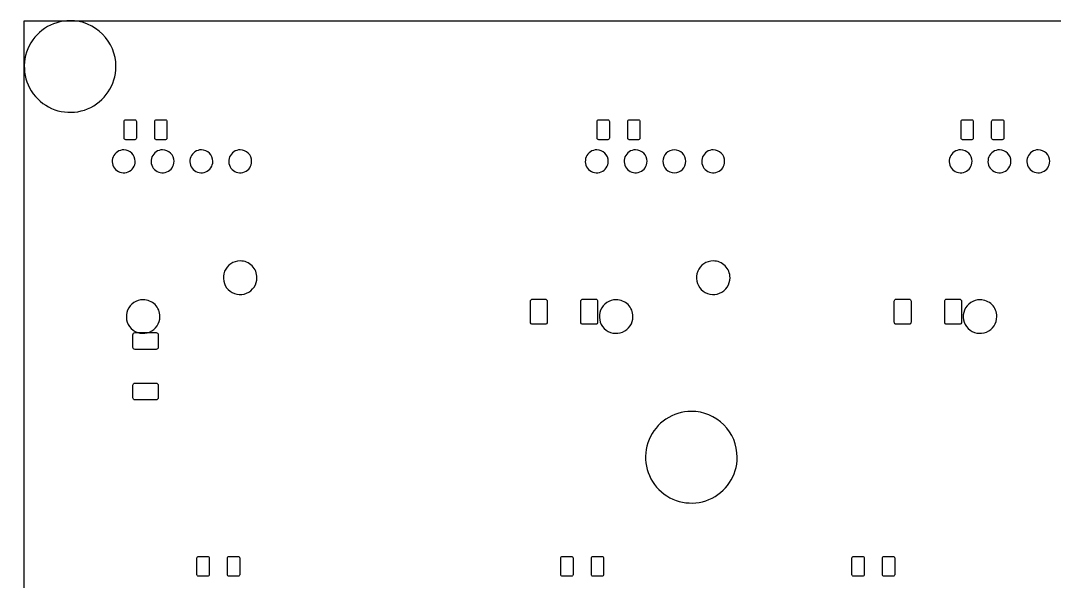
# Model space of a CAD drawing. Extents: x 0 to 449, y -141 to 0.
# Drawn here: x -0.2 to 67.4, y -36.7 to 0 of the extents above; entities that cross this region are included whole.
import ezdxf

# ---------------------------------------------------------------- set-up
doc = ezdxf.new("R2010")
doc.units = 0
doc.layers.get('0').update_dxf_attribs({"linetype": 'CONTINUOUS'})

msp = doc.modelspace()

# ---------------------------------------------------------------- linework, layer by layer
at = {"color": 7}
for p, q in [((0.024995, -133.374466), (0.024995, -0.024469)), ((0.024995, -0.024469), (449.28762, -0.024469)), ((3.024994, -0.024469), (3.024994, -0.024469)), ((6.562494, -6.618219), (6.570106, -6.579951)), ((6.562494, -7.718219), (6.562494, -6.618219)), ((6.570106, -6.579951), (6.591783, -6.547508)), ((6.591783, -6.547508), (6.624226, -6.525831)), ((6.624226, -6.525831), (6.662494, -6.518219)), ((6.662494, -6.518219), (7.262494, -6.518219)), ((7.262494, -6.518219), (7.300762, -6.525831)), ((7.300762, -6.525831), (7.333205, -6.547508)), ((7.333205, -6.547508), (7.354882, -6.579951)), ((7.354882, -6.579951), (7.362494, -6.618219)), ((7.362494, -6.618219), (7.362494, -7.718219)), ((8.562496, -6.618219), (8.570108, -6.579951)), ((8.562496, -7.718219), (8.562496, -6.618219)), ((8.570108, -6.579951), (8.591785, -6.547508)), ((8.591785, -6.547508), (8.624228, -6.525831)), ((8.624228, -6.525831), (8.662496, -6.518219)), ((8.662496, -6.518219), (9.262496, -6.518219)), ((9.262496, -6.518219), (9.300764, -6.525831)), ((9.300764, -6.525831), (9.333207, -6.547508)), ((9.333207, -6.547508), (9.354884, -6.579951)), ((9.354884, -6.579951), (9.362496, -6.618219)), ((9.362496, -6.618219), (9.362496, -7.718219)), ((37.518744, -6.618219), (37.526356, -6.579951)), ((37.518744, -7.718219), (37.518744, -6.618219)), ((37.526356, -6.579951), (37.548033, -6.547508)), ((37.548033, -6.547508), (37.580476, -6.525831)), ((37.580476, -6.525831), (37.618744, -6.518219)), ((37.618744, -6.518219), (38.218744, -6.518219)), ((38.218744, -6.518219), (38.257012, -6.525831)), ((38.257012, -6.525831), (38.289455, -6.547508)), ((38.289455, -6.547508), (38.311132, -6.579951)), ((38.311132, -6.579951), (38.318744, -6.618219)), ((38.318744, -6.618219), (38.318744, -7.718219)), ((39.518746, -6.618219), (39.526358, -6.579951)), ((39.518746, -7.718219), (39.518746, -6.618219)), ((39.526358, -6.579951), (39.548035, -6.547508)), ((39.548035, -6.547508), (39.580478, -6.525831)), ((39.580478, -6.525831), (39.618746, -6.518219)), ((39.618746, -6.518219), (40.218746, -6.518219)), ((40.218746, -6.518219), (40.257014, -6.525831)), ((40.257014, -6.525831), (40.289457, -6.547508)), ((40.289457, -6.547508), (40.311134, -6.579951)), ((40.311134, -6.579951), (40.318746, -6.618219)), ((40.318746, -6.618219), (40.318746, -7.718219)), ((61.331245, -6.618219), (61.338857, -6.579951)), ((61.331245, -7.718219), (61.331245, -6.618219)), ((61.338857, -6.579951), (61.360534, -6.547508)), ((61.360534, -6.547508), (61.392977, -6.525831)), ((61.392977, -6.525831), (61.431245, -6.518219)), ((61.431245, -6.518219), (62.031245, -6.518219)), ((62.031245, -6.518219), (62.069513, -6.525831)), ((62.069513, -6.525831), (62.101956, -6.547508)), ((62.101956, -6.547508), (62.123633, -6.579951)), ((62.123633, -6.579951), (62.131245, -6.618219)), ((62.131245, -6.618219), (62.131245, -7.718219)), ((63.331245, -6.618219), (63.338857, -6.579951)), ((63.331245, -7.718219), (63.331245, -6.618219)), ((63.338857, -6.579951), (63.360534, -6.547508)), ((63.360534, -6.547508), (63.392977, -6.525831)), ((63.392977, -6.525831), (63.431245, -6.518219)), ((63.431245, -6.518219), (64.031245, -6.518219)), ((64.031245, -6.518219), (64.069513, -6.525831)), ((64.069513, -6.525831), (64.101956, -6.547508)), ((64.101956, -6.547508), (64.123633, -6.579951)), ((64.123633, -6.579951), (64.131245, -6.618219)), ((64.131245, -6.618219), (64.131245, -7.718219)), ((6.570106, -7.756487), (6.562494, -7.718219)), ((6.591783, -7.78893), (6.570106, -7.756487)), ((6.624226, -7.810607), (6.591783, -7.78893)), ((6.662494, -7.818219), (6.624226, -7.810607)), ((7.262494, -7.818219), (6.662494, -7.818219)), ((7.300762, -7.810607), (7.262494, -7.818219)), ((7.333205, -7.78893), (7.300762, -7.810607)), ((7.354882, -7.756487), (7.333205, -7.78893)), ((7.362494, -7.718219), (7.354882, -7.756487)), ((8.570108, -7.756487), (8.562496, -7.718219)), ((8.591785, -7.78893), (8.570108, -7.756487)), ((8.624228, -7.810607), (8.591785, -7.78893)), ((8.662496, -7.818219), (8.624228, -7.810607)), ((9.262496, -7.818219), (8.662496, -7.818219)), ((9.300764, -7.810607), (9.262496, -7.818219)), ((9.333207, -7.78893), (9.300764, -7.810607)), ((9.354884, -7.756487), (9.333207, -7.78893)), ((9.362496, -7.718219), (9.354884, -7.756487)), ((37.526356, -7.756487), (37.518744, -7.718219)), ((37.548033, -7.78893), (37.526356, -7.756487)), ((37.580476, -7.810607), (37.548033, -7.78893)), ((37.618744, -7.818219), (37.580476, -7.810607)), ((38.218744, -7.818219), (37.618744, -7.818219)), ((38.257012, -7.810607), (38.218744, -7.818219)), ((38.289455, -7.78893), (38.257012, -7.810607)), ((38.311132, -7.756487), (38.289455, -7.78893)), ((38.318744, -7.718219), (38.311132, -7.756487)), ((39.526358, -7.756487), (39.518746, -7.718219)), ((39.548035, -7.78893), (39.526358, -7.756487)), ((39.580478, -7.810607), (39.548035, -7.78893)), ((39.618746, -7.818219), (39.580478, -7.810607)), ((40.218746, -7.818219), (39.618746, -7.818219)), ((40.257014, -7.810607), (40.218746, -7.818219)), ((40.289457, -7.78893), (40.257014, -7.810607)), ((40.311134, -7.756487), (40.289457, -7.78893)), ((40.318746, -7.718219), (40.311134, -7.756487)), ((61.338857, -7.756487), (61.331245, -7.718219)), ((61.360534, -7.78893), (61.338857, -7.756487)), ((61.392977, -7.810607), (61.360534, -7.78893)), ((61.431245, -7.818219), (61.392977, -7.810607)), ((62.031245, -7.818219), (61.431245, -7.818219)), ((62.069513, -7.810607), (62.031245, -7.818219)), ((62.101956, -7.78893), (62.069513, -7.810607)), ((62.123633, -7.756487), (62.101956, -7.78893)), ((62.131245, -7.718219), (62.123633, -7.756487)), ((63.338857, -7.756487), (63.331245, -7.718219)), ((63.360534, -7.78893), (63.338857, -7.756487)), ((63.392977, -7.810607), (63.360534, -7.78893)), ((63.431245, -7.818219), (63.392977, -7.810607)), ((64.031245, -7.818219), (63.431245, -7.818219)), ((64.069513, -7.810607), (64.031245, -7.818219)), ((64.101956, -7.78893), (64.069513, -7.810607)), ((64.123633, -7.756487), (64.101956, -7.78893)), ((64.131245, -7.718219), (64.123633, -7.756487)), ((6.533745, -8.48197), (6.533745, -8.48197)), ((9.073745, -8.48197), (9.073745, -8.48197)), ((11.613744, -8.48197), (11.613744, -8.48197)), ((14.153744, -8.48197), (14.153744, -8.48197)), ((37.489996, -8.48197), (37.489996, -8.48197)), ((40.029996, -8.48197), (40.029996, -8.48197)), ((42.569996, -8.48197), (42.569996, -8.48197)), ((45.109996, -8.48197), (45.109996, -8.48197)), ((61.302496, -8.48197), (61.302496, -8.48197)), ((63.842492, -8.48197), (63.842492, -8.48197)), ((66.382492, -8.48197), (66.382492, -8.48197)), ((14.153744, -15.75197), (14.153744, -15.75197)), ((45.109996, -15.75197), (45.109996, -15.75197)), ((33.187144, -18.289742), (33.231752, -18.259936)), ((33.231752, -18.259936), (33.284371, -18.249469)), ((33.284371, -18.249469), (34.109371, -18.249469)), ((34.109371, -18.249469), (34.16199, -18.259936)), ((34.16199, -18.259936), (34.206598, -18.289742)), ((36.487142, -18.289742), (36.53175, -18.259936)), ((36.53175, -18.259936), (36.584369, -18.249469)), ((36.584369, -18.249469), (37.409369, -18.249469)), ((37.409369, -18.249469), (37.461988, -18.259936)), ((37.461988, -18.259936), (37.506596, -18.289742)), ((56.999644, -18.289742), (57.044252, -18.259936)), ((57.044252, -18.259936), (57.096871, -18.249469)), ((57.096871, -18.249469), (57.921871, -18.249469)), ((57.921871, -18.249469), (57.97449, -18.259936)), ((57.97449, -18.259936), (58.019098, -18.289742)), ((60.299642, -18.289742), (60.34425, -18.259936)), ((60.34425, -18.259936), (60.396869, -18.249469)), ((60.396869, -18.249469), (61.221869, -18.249469)), ((61.221869, -18.249469), (61.274488, -18.259936)), ((61.274488, -18.259936), (61.319096, -18.289742)), ((7.803745, -18.29197), (7.803745, -18.29197)), ((33.146871, -18.386969), (33.157338, -18.33435)), ((33.146871, -19.761969), (33.146871, -18.386969)), ((33.157338, -18.33435), (33.187144, -18.289742)), ((34.206598, -18.289742), (34.236404, -18.33435)), ((34.236404, -18.33435), (34.246871, -18.386969)), ((34.246871, -18.386969), (34.246871, -19.761969)), ((36.446869, -18.386969), (36.457336, -18.33435)), ((36.446869, -19.761969), (36.446869, -18.386969)), ((36.457336, -18.33435), (36.487142, -18.289742)), ((37.506596, -18.289742), (37.536402, -18.33435)), ((37.536402, -18.33435), (37.546869, -18.386969)), ((37.546869, -18.386969), (37.546869, -19.761969)), ((38.759996, -18.29197), (38.759996, -18.29197)), ((56.959371, -18.386969), (56.969838, -18.33435)), ((56.959371, -19.761969), (56.959371, -18.386969)), ((56.969838, -18.33435), (56.999644, -18.289742)), ((58.019098, -18.289742), (58.048904, -18.33435)), ((58.048904, -18.33435), (58.059371, -18.386969)), ((58.059371, -18.386969), (58.059371, -19.761969)), ((60.259369, -18.386969), (60.269836, -18.33435)), ((60.259369, -19.761969), (60.259369, -18.386969)), ((60.269836, -18.33435), (60.299642, -18.289742)), ((61.319096, -18.289742), (61.348902, -18.33435)), ((61.348902, -18.33435), (61.359369, -18.386969)), ((61.359369, -18.386969), (61.359369, -19.761969)), ((62.572492, -18.29197), (62.572492, -18.29197)), ((33.157338, -19.814588), (33.146871, -19.761969)), ((33.187144, -19.859196), (33.157338, -19.814588)), ((33.231752, -19.889002), (33.187144, -19.859196)), ((33.284371, -19.899469), (33.231752, -19.889002)), ((34.109371, -19.899469), (33.284371, -19.899469)), ((34.16199, -19.889002), (34.109371, -19.899469)), ((34.206598, -19.859196), (34.16199, -19.889002)), ((34.236404, -19.814588), (34.206598, -19.859196)), ((34.246871, -19.761969), (34.236404, -19.814588)), ((36.457336, -19.814588), (36.446869, -19.761969)), ((36.487142, -19.859196), (36.457336, -19.814588)), ((36.53175, -19.889002), (36.487142, -19.859196)), ((36.584369, -19.899469), (36.53175, -19.889002)), ((37.409369, -19.899469), (36.584369, -19.899469)), ((37.461988, -19.889002), (37.409369, -19.899469)), ((37.506596, -19.859196), (37.461988, -19.889002)), ((37.536402, -19.814588), (37.506596, -19.859196)), ((37.546869, -19.761969), (37.536402, -19.814588)), ((56.969838, -19.814588), (56.959371, -19.761969)), ((56.999644, -19.859196), (56.969838, -19.814588)), ((57.044252, -19.889002), (56.999644, -19.859196)), ((57.096871, -19.899469), (57.044252, -19.889002)), ((57.921871, -19.899469), (57.096871, -19.899469)), ((57.97449, -19.889002), (57.921871, -19.899469)), ((58.019098, -19.859196), (57.97449, -19.889002)), ((58.048904, -19.814588), (58.019098, -19.859196)), ((58.059371, -19.761969), (58.048904, -19.814588)), ((60.269836, -19.814588), (60.259369, -19.761969)), ((60.299642, -19.859196), (60.269836, -19.814588)), ((60.34425, -19.889002), (60.299642, -19.859196)), ((60.396869, -19.899469), (60.34425, -19.889002)), ((61.221869, -19.899469), (60.396869, -19.899469)), ((61.274488, -19.889002), (61.221869, -19.899469)), ((61.319096, -19.859196), (61.274488, -19.889002)), ((61.348902, -19.814588), (61.319096, -19.859196)), ((61.359369, -19.761969), (61.348902, -19.814588)), ((7.137495, -20.583845), (7.147962, -20.531226)), ((7.137495, -21.408845), (7.137495, -20.583845)), ((7.147962, -20.531226), (7.177768, -20.486618)), ((7.177768, -20.486618), (7.222376, -20.456812)), ((7.222376, -20.456812), (7.274995, -20.446345)), ((7.274995, -20.446345), (8.649995, -20.446345)), ((8.649995, -20.446345), (8.702614, -20.456812)), ((8.702614, -20.456812), (8.747222, -20.486618)), ((8.747222, -20.486618), (8.777028, -20.531226)), ((8.777028, -20.531226), (8.787495, -20.583845)), ((8.787495, -20.583845), (8.787495, -21.408845)), ((7.147962, -21.461464), (7.137495, -21.408845)), ((7.177768, -21.506072), (7.147962, -21.461464)), ((7.222376, -21.535878), (7.177768, -21.506072)), ((7.274995, -21.546345), (7.222376, -21.535878)), ((8.649995, -21.546345), (7.274995, -21.546345)), ((8.702614, -21.535878), (8.649995, -21.546345)), ((8.747222, -21.506072), (8.702614, -21.535878)), ((8.777028, -21.461464), (8.747222, -21.506072)), ((8.787495, -21.408845), (8.777028, -21.461464)), ((7.137495, -23.883843), (7.147962, -23.831224)), ((7.137495, -24.708843), (7.137495, -23.883843)), ((7.147962, -23.831224), (7.177768, -23.786616)), ((7.177768, -23.786616), (7.222376, -23.75681)), ((7.222376, -23.75681), (7.274995, -23.746343)), ((7.274995, -23.746343), (8.649995, -23.746343)), ((8.649995, -23.746343), (8.702614, -23.75681)), ((8.702614, -23.75681), (8.747222, -23.786616)), ((8.747222, -23.786616), (8.777028, -23.831224)), ((8.777028, -23.831224), (8.787495, -23.883843)), ((8.787495, -23.883843), (8.787495, -24.708843)), ((7.147962, -24.761462), (7.137495, -24.708843)), ((7.177768, -24.80607), (7.147962, -24.761462)), ((7.222376, -24.835876), (7.177768, -24.80607)), ((7.274995, -24.846343), (7.222376, -24.835876)), ((8.649995, -24.846343), (7.274995, -24.846343)), ((8.702614, -24.835876), (8.649995, -24.846343)), ((8.747222, -24.80607), (8.702614, -24.835876)), ((8.777028, -24.761462), (8.747222, -24.80607)), ((8.787495, -24.708843), (8.777028, -24.761462)), ((43.681244, -25.59947), (43.681244, -25.59947)), ((11.324994, -35.193219), (11.332606, -35.154951)), ((11.332606, -35.154951), (11.354283, -35.122508)), ((11.354283, -35.122508), (11.386726, -35.100831)), ((11.386726, -35.100831), (11.424994, -35.093219)), ((11.424994, -35.093219), (12.024994, -35.093219)), ((12.024994, -35.093219), (12.063262, -35.100831)), ((12.063262, -35.100831), (12.095705, -35.122508)), ((12.095705, -35.122508), (12.117382, -35.154951)), ((12.117382, -35.154951), (12.124994, -35.193219)), ((13.324996, -35.193219), (13.332608, -35.154951)), ((13.332608, -35.154951), (13.354285, -35.122508)), ((13.354285, -35.122508), (13.386728, -35.100831)), ((13.386728, -35.100831), (13.424996, -35.093219)), ((13.424996, -35.093219), (14.024996, -35.093219)), ((14.024996, -35.093219), (14.063264, -35.100831)), ((14.063264, -35.100831), (14.095707, -35.122508)), ((14.095707, -35.122508), (14.117384, -35.154951)), ((14.117384, -35.154951), (14.124996, -35.193219)), ((35.137494, -35.193219), (35.145106, -35.154951)), ((35.145106, -35.154951), (35.166783, -35.122508)), ((35.166783, -35.122508), (35.199226, -35.100831)), ((35.199226, -35.100831), (35.237494, -35.093219)), ((35.237494, -35.093219), (35.837494, -35.093219)), ((35.837494, -35.093219), (35.875762, -35.100831)), ((35.875762, -35.100831), (35.908205, -35.122508)), ((35.908205, -35.122508), (35.929882, -35.154951)), ((35.929882, -35.154951), (35.937494, -35.193219)), ((37.137496, -35.193219), (37.145108, -35.154951)), ((37.145108, -35.154951), (37.166785, -35.122508)), ((37.166785, -35.122508), (37.199228, -35.100831)), ((37.199228, -35.100831), (37.237496, -35.093219)), ((37.237496, -35.093219), (37.837496, -35.093219)), ((37.837496, -35.093219), (37.875764, -35.100831)), ((37.875764, -35.100831), (37.908207, -35.122508)), ((37.908207, -35.122508), (37.929884, -35.154951)), ((37.929884, -35.154951), (37.937496, -35.193219)), ((54.187494, -35.193219), (54.195106, -35.154951)), ((54.195106, -35.154951), (54.216783, -35.122508)), ((54.216783, -35.122508), (54.249226, -35.100831)), ((54.249226, -35.100831), (54.287494, -35.093219)), ((54.287494, -35.093219), (54.887494, -35.093219)), ((54.887494, -35.093219), (54.925762, -35.100831)), ((54.925762, -35.100831), (54.958205, -35.122508)), ((54.958205, -35.122508), (54.979882, -35.154951)), ((54.979882, -35.154951), (54.987494, -35.193219)), ((56.187496, -35.193219), (56.195108, -35.154951)), ((56.195108, -35.154951), (56.216785, -35.122508)), ((56.216785, -35.122508), (56.249228, -35.100831)), ((56.249228, -35.100831), (56.287496, -35.093219)), ((56.287496, -35.093219), (56.887496, -35.093219)), ((56.887496, -35.093219), (56.925764, -35.100831)), ((56.925764, -35.100831), (56.958207, -35.122508)), ((56.958207, -35.122508), (56.979884, -35.154951)), ((56.979884, -35.154951), (56.987496, -35.193219)), ((11.324994, -36.293219), (11.324994, -35.193219)), ((12.124994, -35.193219), (12.124994, -36.293219)), ((13.324996, -36.293219), (13.324996, -35.193219)), ((14.124996, -35.193219), (14.124996, -36.293219)), ((35.137494, -36.293219), (35.137494, -35.193219)), ((35.937494, -35.193219), (35.937494, -36.293219)), ((37.137496, -36.293219), (37.137496, -35.193219)), ((37.937496, -35.193219), (37.937496, -36.293219)), ((54.187494, -36.293219), (54.187494, -35.193219)), ((54.987494, -35.193219), (54.987494, -36.293219)), ((56.187496, -36.293219), (56.187496, -35.193219)), ((56.987496, -35.193219), (56.987496, -36.293219)), ((11.332606, -36.331487), (11.324994, -36.293219)), ((11.354283, -36.36393), (11.332606, -36.331487)), ((11.386726, -36.385607), (11.354283, -36.36393)), ((11.424994, -36.393219), (11.386726, -36.385607)), ((12.024994, -36.393219), (11.424994, -36.393219)), ((12.063262, -36.385607), (12.024994, -36.393219)), ((12.095705, -36.36393), (12.063262, -36.385607)), ((12.117382, -36.331487), (12.095705, -36.36393)), ((12.124994, -36.293219), (12.117382, -36.331487)), ((13.332608, -36.331487), (13.324996, -36.293219)), ((13.354285, -36.36393), (13.332608, -36.331487)), ((13.386728, -36.385607), (13.354285, -36.36393)), ((13.424996, -36.393219), (13.386728, -36.385607)), ((14.024996, -36.393219), (13.424996, -36.393219)), ((14.063264, -36.385607), (14.024996, -36.393219)), ((14.095707, -36.36393), (14.063264, -36.385607)), ((14.117384, -36.331487), (14.095707, -36.36393)), ((14.124996, -36.293219), (14.117384, -36.331487)), ((35.145106, -36.331487), (35.137494, -36.293219)), ((35.166783, -36.36393), (35.145106, -36.331487)), ((35.199226, -36.385607), (35.166783, -36.36393)), ((35.237494, -36.393219), (35.199226, -36.385607)), ((35.837494, -36.393219), (35.237494, -36.393219)), ((35.875762, -36.385607), (35.837494, -36.393219)), ((35.908205, -36.36393), (35.875762, -36.385607)), ((35.929882, -36.331487), (35.908205, -36.36393)), ((35.937494, -36.293219), (35.929882, -36.331487)), ((37.145108, -36.331487), (37.137496, -36.293219)), ((37.166785, -36.36393), (37.145108, -36.331487)), ((37.199228, -36.385607), (37.166785, -36.36393)), ((37.237496, -36.393219), (37.199228, -36.385607)), ((37.837496, -36.393219), (37.237496, -36.393219)), ((37.875764, -36.385607), (37.837496, -36.393219)), ((37.908207, -36.36393), (37.875764, -36.385607)), ((37.929884, -36.331487), (37.908207, -36.36393)), ((37.937496, -36.293219), (37.929884, -36.331487)), ((54.195106, -36.331487), (54.187494, -36.293219)), ((54.216783, -36.36393), (54.195106, -36.331487)), ((54.249226, -36.385607), (54.216783, -36.36393)), ((54.287494, -36.393219), (54.249226, -36.385607)), ((54.887494, -36.393219), (54.287494, -36.393219)), ((54.925762, -36.385607), (54.887494, -36.393219)), ((54.958205, -36.36393), (54.925762, -36.385607)), ((54.979882, -36.331487), (54.958205, -36.36393)), ((54.987494, -36.293219), (54.979882, -36.331487)), ((56.195108, -36.331487), (56.187496, -36.293219)), ((56.216785, -36.36393), (56.195108, -36.331487)), ((56.249228, -36.385607), (56.216785, -36.36393)), ((56.287496, -36.393219), (56.249228, -36.385607)), ((56.887496, -36.393219), (56.287496, -36.393219)), ((56.925764, -36.385607), (56.887496, -36.393219)), ((56.958207, -36.36393), (56.925764, -36.385607)), ((56.979884, -36.331487), (56.958207, -36.36393)), ((56.987496, -36.293219), (56.979884, -36.331487))]:
    msp.add_line(p, q, dxfattribs=at)
for points in [[(3.024994, -0.024469), (1.811607, -0.024469), (0.717698, -0.755395), (0.253355, -1.876418)], [(5.146314, -0.903148), (4.583705, -0.340539), (3.820643, -0.024469), (3.024994, -0.024469)], [(6.024994, -3.024469), (6.024994, -2.228819), (5.708923, -1.465757), (5.146314, -0.903148)], [(0.253355, -1.876418), (-0.210988, -2.997441), (0.04568, -4.287795), (0.903674, -5.145789)], [(4.173044, -5.796107), (5.294067, -5.331764), (6.024994, -4.237855), (6.024994, -3.024469)], [(0.903674, -5.145789), (1.761668, -6.003783), (3.052021, -6.26045), (4.173044, -5.796107)], [(6.533745, -8.48197), (6.230398, -8.48197), (5.956921, -8.664701), (5.840835, -8.944957)], [(7.283745, -9.23197), (7.283745, -8.817756), (6.947959, -8.48197), (6.533745, -8.48197)], [(9.073745, -8.48197), (8.770398, -8.48197), (8.496921, -8.664701), (8.380835, -8.944957)], [(9.604075, -8.701639), (9.463423, -8.560987), (9.272657, -8.48197), (9.073745, -8.48197)], [(9.823745, -9.23197), (9.823745, -9.033057), (9.744727, -8.842292), (9.604075, -8.701639)], [(11.613744, -8.48197), (11.310397, -8.48197), (11.03692, -8.664701), (10.920834, -8.944957)], [(12.144074, -8.701639), (12.003422, -8.560987), (11.812656, -8.48197), (11.613744, -8.48197)], [(12.363744, -9.23197), (12.363744, -9.033057), (12.284726, -8.842292), (12.144074, -8.701639)], [(14.153744, -8.48197), (13.850397, -8.48197), (13.57692, -8.664701), (13.460834, -8.944957)], [(14.684074, -8.701639), (14.543422, -8.560987), (14.352656, -8.48197), (14.153744, -8.48197)], [(14.903744, -9.23197), (14.903744, -9.033057), (14.824726, -8.842292), (14.684074, -8.701639)], [(37.489996, -8.48197), (37.186649, -8.48197), (36.913172, -8.664701), (36.797086, -8.944957)], [(38.020326, -8.701639), (37.879674, -8.560987), (37.688908, -8.48197), (37.489996, -8.48197)], [(38.239996, -9.23197), (38.239996, -9.033057), (38.160978, -8.842292), (38.020326, -8.701639)], [(40.029996, -8.48197), (39.726649, -8.48197), (39.453172, -8.664701), (39.337086, -8.944957)], [(40.560326, -8.701639), (40.419674, -8.560987), (40.228908, -8.48197), (40.029996, -8.48197)], [(40.779996, -9.23197), (40.779996, -9.033057), (40.700978, -8.842292), (40.560326, -8.701639)], [(42.569996, -8.48197), (42.155782, -8.48197), (41.819996, -8.817756), (41.819996, -9.23197)], [(43.100326, -8.701639), (42.959674, -8.560987), (42.768908, -8.48197), (42.569996, -8.48197)], [(43.319996, -9.23197), (43.319996, -9.033057), (43.240978, -8.842292), (43.100326, -8.701639)], [(45.109996, -8.48197), (44.806649, -8.48197), (44.533172, -8.664701), (44.417086, -8.944957)], [(45.640326, -8.701639), (45.499674, -8.560987), (45.308908, -8.48197), (45.109996, -8.48197)], [(45.859996, -9.23197), (45.859996, -9.033057), (45.780978, -8.842292), (45.640326, -8.701639)], [(61.302496, -8.48197), (60.999149, -8.48197), (60.725672, -8.664701), (60.609586, -8.944957)], [(61.832826, -8.701639), (61.692174, -8.560987), (61.501408, -8.48197), (61.302496, -8.48197)], [(62.052496, -9.23197), (62.052496, -9.033057), (61.973478, -8.842292), (61.832826, -8.701639)], [(63.842492, -8.48197), (63.539145, -8.48197), (63.265668, -8.664701), (63.149582, -8.944957)], [(64.372822, -8.701639), (64.23217, -8.560987), (64.041404, -8.48197), (63.842492, -8.48197)], [(64.592492, -9.23197), (64.592492, -9.033057), (64.513474, -8.842292), (64.372822, -8.701639)], [(66.382492, -8.48197), (66.079145, -8.48197), (65.805668, -8.664701), (65.689582, -8.944957)], [(66.912822, -8.701639), (66.77217, -8.560987), (66.581404, -8.48197), (66.382492, -8.48197)], [(67.132492, -9.23197), (67.132492, -9.033057), (67.053474, -8.842292), (66.912822, -8.701639)], [(5.840835, -8.944957), (5.72475, -9.225213), (5.788916, -9.547801), (6.003415, -9.7623)], [(6.820758, -9.924879), (7.101013, -9.808793), (7.283745, -9.535316), (7.283745, -9.23197)], [(8.380835, -8.944957), (8.26475, -9.225213), (8.328916, -9.547801), (8.543415, -9.7623)], [(9.360758, -9.924879), (9.641013, -9.808793), (9.823745, -9.535316), (9.823745, -9.23197)], [(10.920834, -8.944957), (10.804749, -9.225213), (10.868915, -9.547801), (11.083414, -9.7623)], [(11.900757, -9.924879), (12.181012, -9.808793), (12.363744, -9.535316), (12.363744, -9.23197)], [(13.460834, -8.944957), (13.344749, -9.225213), (13.408915, -9.547801), (13.623414, -9.7623)], [(14.440757, -9.924879), (14.721012, -9.808793), (14.903744, -9.535316), (14.903744, -9.23197)], [(36.797086, -8.944957), (36.681001, -9.225213), (36.745167, -9.547801), (36.959666, -9.7623)], [(37.777009, -9.924879), (38.057264, -9.808793), (38.239996, -9.535316), (38.239996, -9.23197)], [(39.337086, -8.944957), (39.221001, -9.225213), (39.285167, -9.547801), (39.499666, -9.7623)], [(40.317009, -9.924879), (40.597264, -9.808793), (40.779996, -9.535316), (40.779996, -9.23197)], [(41.819996, -9.23197), (41.819996, -9.646183), (42.155782, -9.98197), (42.569996, -9.98197)], [(42.569996, -9.98197), (42.98421, -9.98197), (43.319996, -9.646183), (43.319996, -9.23197)], [(44.417086, -8.944957), (44.301001, -9.225213), (44.365167, -9.547801), (44.579666, -9.7623)], [(45.397009, -9.924879), (45.677264, -9.808793), (45.859996, -9.535316), (45.859996, -9.23197)], [(60.609586, -8.944957), (60.493501, -9.225213), (60.557667, -9.547801), (60.772166, -9.7623)], [(61.589509, -9.924879), (61.869764, -9.808793), (62.052496, -9.535316), (62.052496, -9.23197)], [(63.149582, -8.944957), (63.033497, -9.225213), (63.097663, -9.547801), (63.312162, -9.7623)], [(64.129505, -9.924879), (64.40976, -9.808793), (64.592492, -9.535316), (64.592492, -9.23197)], [(65.689582, -8.944957), (65.573497, -9.225213), (65.637663, -9.547801), (65.852162, -9.7623)], [(66.669505, -9.924879), (66.94976, -9.808793), (67.132492, -9.535316), (67.132492, -9.23197)], [(6.003415, -9.7623), (6.217913, -9.976798), (6.540502, -10.040965), (6.820758, -9.924879)], [(8.543415, -9.7623), (8.757913, -9.976798), (9.080502, -10.040965), (9.360758, -9.924879)], [(11.083414, -9.7623), (11.297912, -9.976798), (11.620501, -10.040965), (11.900757, -9.924879)], [(13.623414, -9.7623), (13.837912, -9.976798), (14.160501, -10.040965), (14.440757, -9.924879)], [(36.959666, -9.7623), (37.174164, -9.976798), (37.496753, -10.040965), (37.777009, -9.924879)], [(39.499666, -9.7623), (39.714164, -9.976798), (40.036753, -10.040965), (40.317009, -9.924879)], [(44.579666, -9.7623), (44.794164, -9.976798), (45.116753, -10.040965), (45.397009, -9.924879)], [(60.772166, -9.7623), (60.986664, -9.976798), (61.309253, -10.040965), (61.589509, -9.924879)], [(63.312162, -9.7623), (63.52666, -9.976798), (63.849249, -10.040965), (64.129505, -9.924879)], [(65.852162, -9.7623), (66.06666, -9.976798), (66.389249, -10.040965), (66.669505, -9.924879)], [(14.153744, -15.75197), (13.708836, -15.75197), (13.307736, -16.019976), (13.137477, -16.431018)], [(14.931561, -16.074152), (14.725271, -15.867862), (14.445482, -15.75197), (14.153744, -15.75197)], [(15.253744, -16.85197), (15.253744, -16.560231), (15.137851, -16.280442), (14.931561, -16.074152)], [(45.109996, -15.75197), (44.665088, -15.75197), (44.263988, -16.019976), (44.093729, -16.431018)], [(45.887813, -16.074152), (45.681523, -15.867862), (45.401734, -15.75197), (45.109996, -15.75197)], [(46.209996, -16.85197), (46.209996, -16.560231), (46.094103, -16.280442), (45.887813, -16.074152)], [(13.137477, -16.431018), (12.967217, -16.84206), (13.061329, -17.315189), (13.375927, -17.629787)], [(14.574696, -17.868237), (14.985738, -17.697978), (15.253744, -17.296878), (15.253744, -16.85197)], [(44.093729, -16.431018), (43.923469, -16.84206), (44.017581, -17.315189), (44.332179, -17.629787)], [(45.530948, -17.868237), (45.94199, -17.697978), (46.209996, -17.296878), (46.209996, -16.85197)], [(13.375927, -17.629787), (13.690524, -17.944385), (14.163654, -18.038496), (14.574696, -17.868237)], [(44.332179, -17.629787), (44.646776, -17.944385), (45.119906, -18.038496), (45.530948, -17.868237)], [(7.803745, -18.29197), (7.358837, -18.29197), (6.957737, -18.559976), (6.787478, -18.971018)], [(8.581562, -18.614152), (8.375272, -18.407862), (8.095483, -18.29197), (7.803745, -18.29197)], [(8.903745, -19.39197), (8.903745, -19.100231), (8.787852, -18.820442), (8.581562, -18.614152)], [(38.759996, -18.29197), (38.315088, -18.29197), (37.913988, -18.559976), (37.743729, -18.971018)], [(39.537813, -18.614152), (39.331523, -18.407862), (39.051734, -18.29197), (38.759996, -18.29197)], [(39.859996, -19.39197), (39.859996, -19.100231), (39.744103, -18.820442), (39.537813, -18.614152)], [(62.572492, -18.29197), (62.127584, -18.29197), (61.726484, -18.559976), (61.556225, -18.971018)], [(63.350309, -18.614152), (63.144019, -18.407862), (62.86423, -18.29197), (62.572492, -18.29197)], [(63.672492, -19.39197), (63.672492, -19.100231), (63.556599, -18.820442), (63.350309, -18.614152)], [(6.787478, -18.971018), (6.617218, -19.38206), (6.71133, -19.855189), (7.025928, -20.169787)], [(8.224697, -20.408237), (8.635739, -20.237978), (8.903745, -19.836878), (8.903745, -19.39197)], [(37.743729, -18.971018), (37.573469, -19.38206), (37.667581, -19.855189), (37.982179, -20.169787)], [(39.180948, -20.408237), (39.59199, -20.237978), (39.859996, -19.836878), (39.859996, -19.39197)], [(61.556225, -18.971018), (61.385965, -19.38206), (61.480077, -19.855189), (61.794675, -20.169787)], [(62.993444, -20.408237), (63.404486, -20.237978), (63.672492, -19.836878), (63.672492, -19.39197)], [(7.025928, -20.169787), (7.340525, -20.484385), (7.813655, -20.578496), (8.224697, -20.408237)], [(37.982179, -20.169787), (38.296776, -20.484385), (38.769906, -20.578496), (39.180948, -20.408237)], [(61.794675, -20.169787), (62.109272, -20.484385), (62.582402, -20.578496), (62.993444, -20.408237)], [(43.681244, -25.59947), (42.467857, -25.59947), (41.373948, -26.330396), (40.909605, -27.451419)], [(45.802564, -26.478149), (45.239955, -25.91554), (44.476893, -25.59947), (43.681244, -25.59947)], [(46.681244, -28.59947), (46.681244, -27.80382), (46.365173, -27.040758), (45.802564, -26.478149)], [(40.909605, -27.451419), (40.445262, -28.572442), (40.70193, -29.862796), (41.559924, -30.72079)], [(44.829294, -31.371108), (45.950317, -30.906765), (46.681244, -29.812856), (46.681244, -28.59947)], [(41.559924, -30.72079), (42.417918, -31.578784), (43.708271, -31.835451), (44.829294, -31.371108)]]:
    msp.add_open_spline(points, degree=3, dxfattribs=at)

doc.saveas('drawing.dxf')
